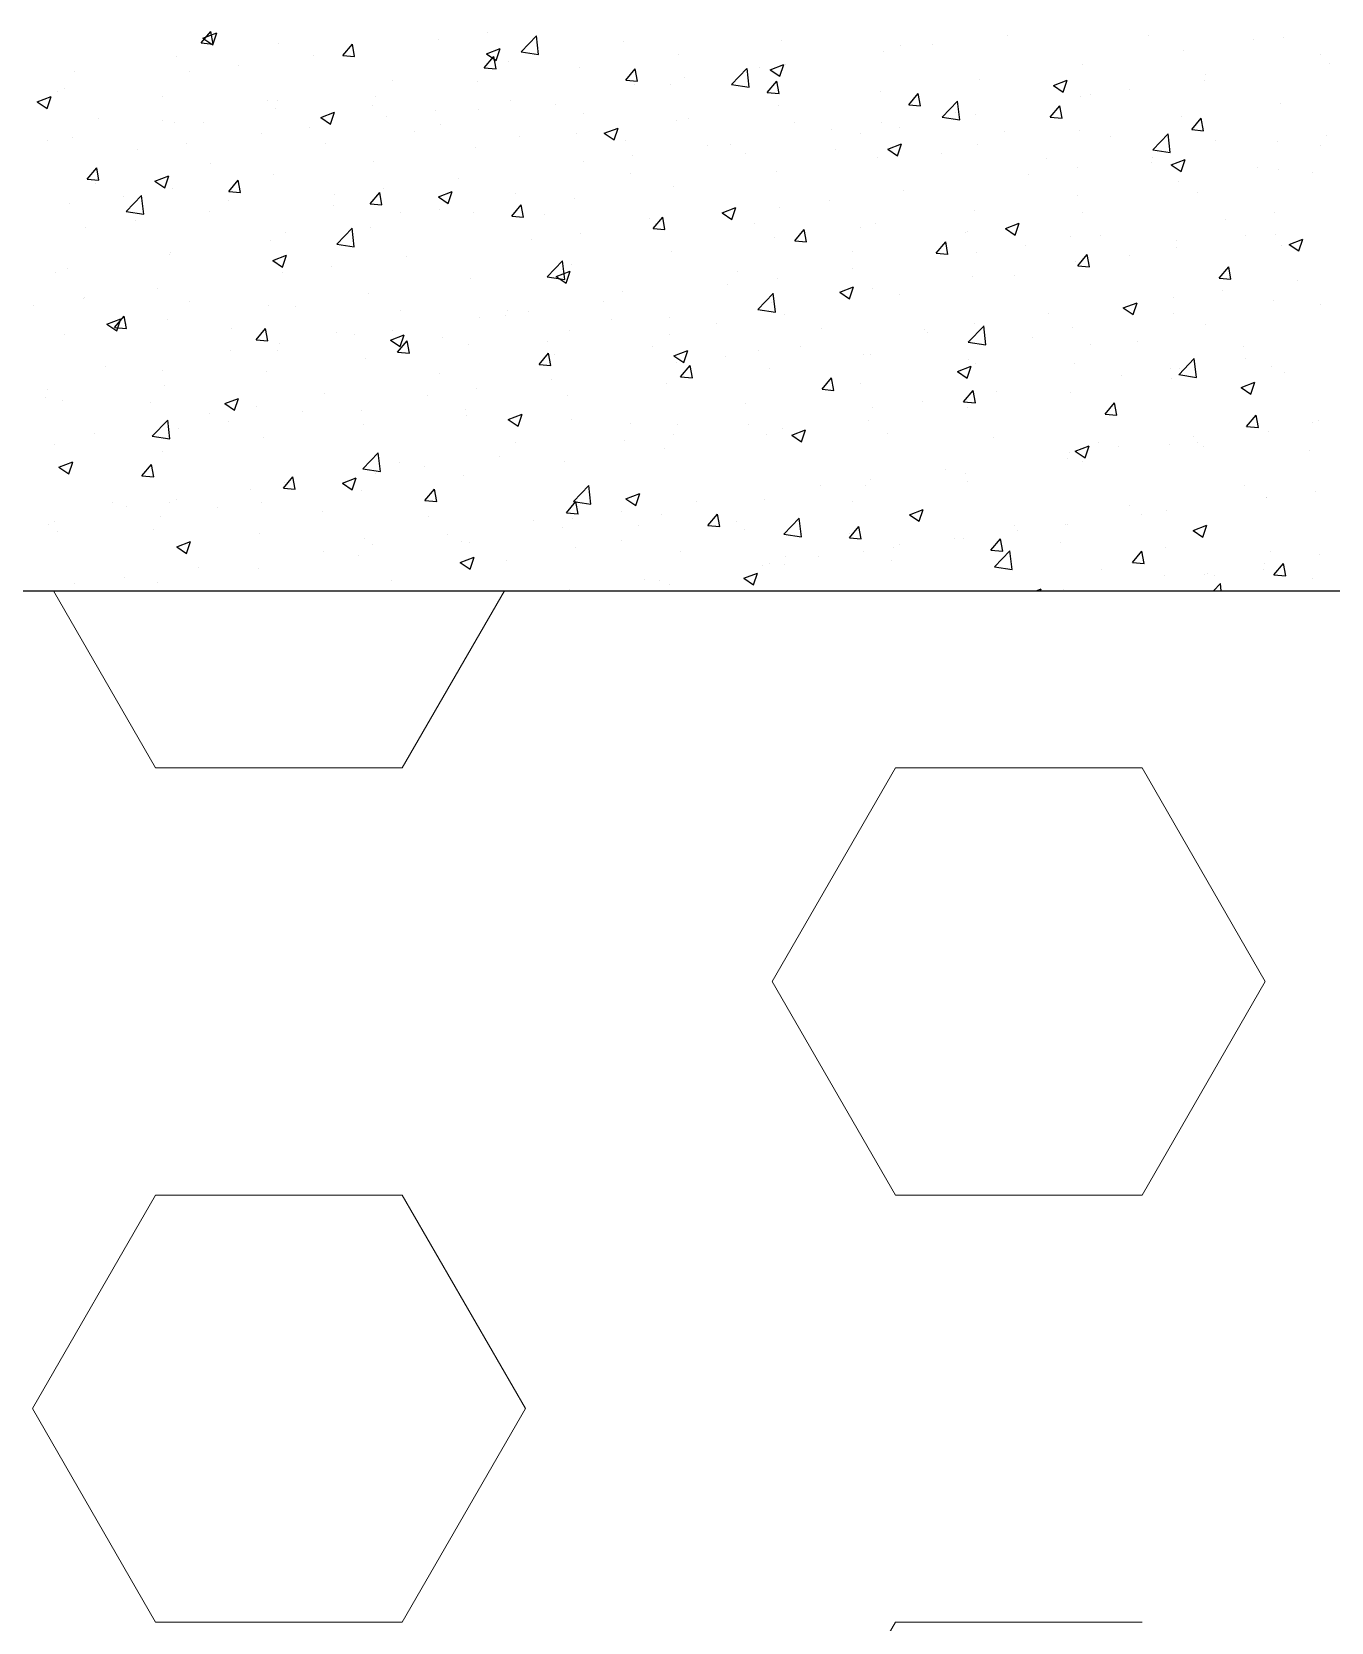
# Model space of a CAD drawing. Header units: millimetres. Extents: x 331487 to 517269, y 198509 to 399936.
# Drawn here: x 396597 to 397256, y 384136 to 384942 of the extents above; entities that cross this region are included whole.
import ezdxf

# ---------------------------------------------------------------- set-up
doc = ezdxf.new("R2010")
doc.units = ezdxf.units.MM
doc.header["$MEASUREMENT"] = 0
doc.linetypes.add('DASHED', pattern=[0.75, 0.5, -0.25])
doc.layers.add('9th_Sunk', color=251, linetype='DASHED', lineweight=5)
doc.layers.add('COLUMN', color=6, linetype='Continuous')

msp = doc.modelspace()

# ---------------------------------------------------------------- linework, layer by layer
at = {"layer": '9th_Sunk', "linetype": 'Continuous'}
for p, q in [((396659.8, 384569.28), (396607.98, 384659.03)), ((396784.8, 384569.28), (396836.62, 384659.03)), ((396659.8, 384569.28), (396784.8, 384569.28)), ((396972.3, 384461.02), (397034.8, 384569.28)), ((397034.8, 384569.28), (397159.8, 384569.28)), ((397222.3, 384461.02), (397159.8, 384569.28)), ((397034.8, 384352.77), (396972.3, 384461.02)), ((397159.8, 384352.77), (397222.3, 384461.02)), ((396597.3, 384244.52), (396659.8, 384352.77)), ((396659.8, 384352.77), (396784.8, 384352.77)), ((396847.3, 384244.52), (396784.8, 384352.77)), ((397034.8, 384352.77), (397159.8, 384352.77)), ((396659.8, 384136.26), (396597.3, 384244.52)), ((396784.8, 384136.26), (396847.3, 384244.52)), ((396659.8, 384136.26), (396784.8, 384136.26)), ((396972.3, 384028.01), (397034.8, 384136.26)), ((397034.8, 384136.26), (397159.8, 384136.26))]:
    msp.add_line(p, q, dxfattribs=at)
at = {"layer": 'COLUMN', "color": 2, "linetype": 'Continuous'}
for p, q in [((396682.95, 384936.67), (396687.77, 384942.41)), ((396683.79, 384939.15), (396690.79, 384941.84)), ((396683.79, 384939.15), (396688.77, 384935.8)), ((396688.93, 384936.14), (396687.77, 384942.41)), ((396688.76, 384935.8), (396690.79, 384941.84)), ((396802.99, 384938.64), (396802.99, 384938.64)), ((396828.02, 384941.94), (396828.02, 384941.94)), ((396845.03, 384932.17), (396852.82, 384940.29)), ((396853.94, 384930.8), (396852.83, 384940.3)), ((396896.75, 384937.53), (396896.75, 384937.53)), ((396976.93, 384938.16), (396976.93, 384938.16)), ((397091.71, 384940.68), (397091.71, 384940.68)), ((397163.1, 384940.51), (397163.1, 384940.51)), ((397216.48, 384938.25), (397216.48, 384938.25)), ((397231.36, 384939.26), (397231.36, 384939.26)), ((396670.56, 384929.57), (396670.56, 384929.57)), ((396682.95, 384936.67), (396688.93, 384936.14)), ((396721.9, 384936.61), (396721.9, 384936.61)), ((396739.83, 384930.33), (396739.83, 384930.33)), ((396754.68, 384930.39), (396759.5, 384936.14)), ((396754.68, 384930.39), (396760.66, 384929.87)), ((396760.65, 384929.86), (396759.5, 384936.13)), ((396826.4, 384924.12), (396831.22, 384929.86)), ((396827.5, 384931.14), (396834.51, 384933.83)), ((396827.5, 384931.14), (396832.48, 384927.79)), ((396832.38, 384923.59), (396831.22, 384929.86)), ((396832.48, 384927.79), (396834.5, 384933.83)), ((396845.04, 384932.18), (396853.94, 384930.8)), ((396924.99, 384930.66), (396924.99, 384930.66)), ((397028.81, 384932.39), (397028.81, 384932.39)), ((397037.35, 384935.6), (397037.35, 384935.6)), ((397053.84, 384935.69), (397053.84, 384935.69)), ((397180.85, 384932.85), (397180.85, 384932.85)), ((397250.5, 384930.64), (397250.5, 384930.64)), ((396618.62, 384922.07), (396618.62, 384922.07)), ((396676.93, 384922.05), (396676.93, 384922.05)), ((396701.96, 384925.34), (396701.96, 384925.34)), ((396826.4, 384924.12), (396832.38, 384923.59)), ((396838.43, 384927.52), (396838.43, 384927.52)), ((396874.48, 384924.26), (396874.48, 384924.26)), ((396898.13, 384917.84), (396902.95, 384923.59)), ((396904.11, 384917.31), (396902.95, 384923.58)), ((396951.76, 384915.62), (396959.54, 384923.73)), ((396960.66, 384914.25), (396959.56, 384923.75)), ((396965.65, 384924.08), (396965.65, 384924.08)), ((396971.22, 384923.13), (396978.22, 384925.82)), ((396971.22, 384923.13), (396976.19, 384919.78)), ((396976.19, 384919.78), (396978.22, 384925.82)), ((396979.03, 384925.59), (396979.03, 384925.59)), ((397129.5, 384925.81), (397129.5, 384925.81)), ((397192.18, 384920.62), (397192.18, 384920.62)), ((397254.62, 384926.15), (397254.62, 384926.15)), ((396613.77, 384913.73), (396613.77, 384913.73)), ((396780.11, 384917.51), (396780.11, 384917.51)), ((396823.13, 384917.22), (396823.13, 384917.22)), ((396898.13, 384917.84), (396904.11, 384917.32)), ((396902.74, 384915.8), (396902.74, 384915.8)), ((396920.71, 384915.58), (396920.71, 384915.58)), ((396927.78, 384919.09), (396927.78, 384919.09)), ((396951.77, 384915.63), (396960.66, 384914.25)), ((396969.86, 384911.57), (396974.68, 384917.31)), ((396975.83, 384911.04), (396974.68, 384917.31)), ((397077.56, 384918.32), (397077.56, 384918.32)), ((397114.93, 384915.13), (397121.93, 384917.81)), ((397114.93, 384915.13), (397119.9, 384911.77)), ((397119.9, 384911.77), (397121.93, 384917.81)), ((397153.6, 384912.84), (397153.6, 384912.84)), ((397191.47, 384917.83), (397191.47, 384917.83)), ((396599.77, 384906.9), (396606.77, 384909.59)), ((396599.77, 384906.9), (396604.74, 384903.54)), ((396604.74, 384903.54), (396606.77, 384909.59)), ((396609.8, 384911.96), (396609.8, 384911.96)), ((396663.18, 384909.71), (396663.18, 384909.71)), ((396716.57, 384907.45), (396716.57, 384907.45)), ((396721.79, 384907.5), (396721.79, 384907.5)), ((396769.95, 384905.19), (396769.95, 384905.19)), ((396771.19, 384909.72), (396771.19, 384909.72)), ((396839.59, 384907.48), (396839.59, 384907.48)), ((396862.39, 384905.57), (396862.39, 384905.57)), ((396969.86, 384911.57), (396975.83, 384911.04)), ((396975.71, 384904.87), (396975.71, 384904.87)), ((397027.05, 384911.91), (397027.05, 384911.91)), ((397041.58, 384905.29), (397046.4, 384911.04)), ((397041.58, 384905.29), (397047.56, 384904.77)), ((397047.56, 384904.76), (397046.4, 384911.03)), ((397058.48, 384899.06), (397066.27, 384907.18)), ((397067.38, 384897.7), (397066.28, 384907.19)), ((397113.31, 384899.02), (397118.13, 384904.76)), ((397119.28, 384898.49), (397118.13, 384904.76)), ((397128.56, 384909.55), (397128.56, 384909.55)), ((397133.86, 384910.61), (397133.86, 384910.61)), ((397230.14, 384905.97), (397230.14, 384905.97)), ((396630.89, 384898.53), (396630.89, 384898.53)), ((396663.48, 384897.49), (396663.48, 384897.49)), ((396720.68, 384903.32), (396720.68, 384903.32)), ((396743.48, 384898.89), (396750.48, 384901.58)), ((396743.48, 384898.89), (396748.46, 384895.54)), ((396748.45, 384895.53), (396750.48, 384901.58)), ((396776.68, 384899.2), (396776.68, 384899.2)), ((396801.72, 384902.5), (396801.72, 384902.5)), ((396823.33, 384902.94), (396823.33, 384902.94)), ((396876.71, 384900.68), (396876.71, 384900.68)), ((396923.77, 384897.37), (396923.77, 384897.37)), ((396930.09, 384898.43), (396930.09, 384898.43)), ((397058.49, 384899.08), (397067.38, 384897.7)), ((397065.41, 384901.23), (397065.41, 384901.23)), ((397075.54, 384900.6), (397075.54, 384900.6)), ((397113.31, 384899.02), (397119.29, 384898.49)), ((397179.63, 384899.56), (397179.63, 384899.56)), ((397185.03, 384892.74), (397189.85, 384898.49)), ((397191.01, 384892.21), (397189.85, 384898.48)), ((396617.4, 384888.78), (396617.4, 384888.78)), ((396669.34, 384896.28), (396669.34, 384896.28)), ((396684.27, 384896.27), (396684.27, 384896.27)), ((396713.53, 384890.89), (396713.53, 384890.89)), ((396737.65, 384894.02), (396737.65, 384894.02)), ((396791.03, 384891.76), (396791.03, 384891.76)), ((396804.07, 384895.56), (396804.07, 384895.56)), ((396844.41, 384889.51), (396844.41, 384889.51)), ((396873.26, 384890.97), (396873.26, 384890.97)), ((396887.19, 384890.88), (396894.2, 384893.57)), ((396887.19, 384890.88), (396892.17, 384887.53)), ((396892.17, 384887.52), (396894.19, 384893.57)), ((396983.48, 384896.17), (396983.48, 384896.17)), ((397002.5, 384892.95), (397002.5, 384892.95)), ((397017.22, 384890.59), (397017.22, 384890.59)), ((397027.53, 384896.25), (397027.53, 384896.25)), ((397036.86, 384893.92), (397036.86, 384893.92)), ((397090.24, 384891.66), (397090.24, 384891.66)), ((397128.29, 384892.52), (397128.29, 384892.52)), ((397143.62, 384889.41), (397143.62, 384889.41)), ((397165.2, 384882.51), (397172.99, 384890.63)), ((397174.11, 384881.14), (397173, 384890.64)), ((397185.03, 384892.74), (397191.01, 384892.22)), ((397253.35, 384890), (397253.35, 384890)), ((396605.16, 384887.48), (396605.16, 384887.48)), ((396650.62, 384882.6), (396650.62, 384882.6)), ((396675.65, 384885.9), (396675.65, 384885.9)), ((396745.76, 384885.55), (396745.76, 384885.55)), ((396821.92, 384883.93), (396821.92, 384883.93)), ((396897.8, 384887.25), (396897.8, 384887.25)), ((396939.34, 384884.64), (396939.34, 384884.64)), ((396951.18, 384885), (396951.18, 384885)), ((396958.9, 384880.58), (396958.9, 384880.58)), ((397004.56, 384882.74), (397004.56, 384882.74)), ((397030.91, 384882.87), (397037.91, 384885.56)), ((397030.91, 384882.87), (397035.88, 384879.52)), ((397035.88, 384879.52), (397037.91, 384885.56)), ((397057.94, 384880.49), (397057.94, 384880.49)), ((397076.35, 384885.03), (397076.35, 384885.03)), ((397165.21, 384882.52), (397174.11, 384881.14)), ((397197.01, 384887.15), (397197.01, 384887.15)), ((397228.32, 384886.7), (397228.32, 384886.7)), ((397250.39, 384884.9), (397250.39, 384884.9)), ((396625.1, 384867.72), (396629.92, 384873.47)), ((396631.08, 384867.19), (396629.92, 384873.46)), ((396687.44, 384875.54), (396687.44, 384875.54)), ((396769.98, 384876.43), (396769.98, 384876.43)), ((396876.44, 384876.36), (396876.44, 384876.36)), ((396901.47, 384879.65), (396901.47, 384879.65)), ((397025.84, 384878.62), (397025.84, 384878.62)), ((397111.33, 384878.23), (397111.33, 384878.23)), ((397127.29, 384873.4), (397127.29, 384873.4)), ((397164.71, 384875.97), (397164.71, 384875.97)), ((397165.16, 384878.39), (397165.16, 384878.39)), ((397174.62, 384874.86), (397181.62, 384877.55)), ((397174.62, 384874.86), (397179.6, 384871.51)), ((397179.59, 384871.51), (397181.62, 384877.55)), ((397218.09, 384873.72), (397218.09, 384873.72)), ((397228.92, 384872.68), (397228.92, 384872.68)), ((396625.1, 384867.72), (396631.08, 384867.2)), ((396629.12, 384865.53), (396629.12, 384865.53)), ((396659.46, 384866.64), (396666.46, 384869.33)), ((396659.46, 384866.64), (396664.43, 384863.28)), ((396664.43, 384863.28), (396666.46, 384869.32)), ((396696.83, 384861.45), (396701.65, 384867.19)), ((396702.8, 384860.92), (396701.65, 384867.19)), ((396719.47, 384870.03), (396719.47, 384870.03)), ((396813.28, 384868.04), (396813.28, 384868.04)), ((396900.58, 384870.57), (396900.58, 384870.57)), ((396974.49, 384871.58), (396974.49, 384871.58)), ((397102.26, 384870.11), (397102.26, 384870.11)), ((397178.41, 384866.28), (397178.41, 384866.28)), ((397246.37, 384870.97), (397246.37, 384870.97)), ((396643.29, 384858.88), (396643.29, 384858.88)), ((396644.84, 384851.31), (396652.63, 384859.43)), ((396653.75, 384849.94), (396652.64, 384859.44)), ((396668.12, 384862.99), (396668.12, 384862.99)), ((396696.67, 384856.62), (396696.67, 384856.62)), ((396696.83, 384861.45), (396702.8, 384860.92)), ((396750.38, 384859.76), (396750.38, 384859.76)), ((396768.55, 384855.17), (396773.37, 384860.92)), ((396774.53, 384854.64), (396773.37, 384860.91)), ((396775.41, 384863.06), (396775.41, 384863.06)), ((396803.17, 384858.63), (396810.17, 384861.32)), ((396803.17, 384858.63), (396808.15, 384855.27)), ((396808.14, 384855.27), (396810.17, 384861.31)), ((396842.26, 384860.56), (396842.26, 384860.56)), ((396872.04, 384857.68), (396872.04, 384857.68)), ((396922.55, 384864.09), (396922.55, 384864.09)), ((397001.23, 384856.81), (397001.23, 384856.81)), ((397039.1, 384861.79), (397039.1, 384861.79)), ((397127.07, 384859.23), (397127.07, 384859.23)), ((397188.05, 384860.96), (397188.05, 384860.96)), ((396616.18, 384855.49), (396616.18, 384855.49)), ((396644.85, 384851.32), (396653.75, 384849.94)), ((396687.22, 384851.44), (396687.22, 384851.44)), ((396750.05, 384854.36), (396750.05, 384854.36)), ((396768.55, 384855.17), (396774.53, 384854.65)), ((396783.95, 384850.55), (396783.95, 384850.55)), ((396803.43, 384852.11), (396803.43, 384852.11)), ((396820.7, 384850.64), (396820.7, 384850.64)), ((396840.28, 384848.9), (396845.1, 384854.64)), ((396840.28, 384848.9), (396846.26, 384848.37)), ((396846.25, 384848.37), (396845.1, 384854.64)), ((396856.82, 384849.85), (396856.82, 384849.85)), ((396912, 384842.62), (396916.83, 384848.37)), ((396917.98, 384842.09), (396916.82, 384848.36)), ((396946.89, 384850.62), (396953.89, 384853.31)), ((396946.89, 384850.62), (396951.86, 384847.26)), ((396951.86, 384847.26), (396953.88, 384853.31)), ((396976.19, 384853.51), (396976.19, 384853.51)), ((397075.13, 384851.74), (397075.13, 384851.74)), ((397129.73, 384850.95), (397129.73, 384850.95)), ((397227.04, 384850.56), (397227.04, 384850.56)), ((396624.31, 384843.16), (396624.31, 384843.16)), ((396649.35, 384846.46), (396649.35, 384846.46)), ((396725.63, 384840.54), (396725.63, 384840.54)), ((396751.56, 384834.76), (396759.35, 384842.87)), ((396760.47, 384833.39), (396759.37, 384842.89)), ((396768.76, 384843.14), (396768.76, 384843.14)), ((396875.16, 384840.21), (396875.16, 384840.21)), ((396910.2, 384847.6), (396910.2, 384847.6)), ((396912.01, 384842.62), (396917.98, 384842.1)), ((396913.04, 384845.2), (396913.04, 384845.2)), ((396963.58, 384845.34), (396963.58, 384845.34)), ((396983.73, 384836.35), (396988.55, 384842.09)), ((396989.71, 384835.82), (396988.55, 384842.09)), ((397016.96, 384843.09), (397016.96, 384843.09)), ((397024.62, 384845.33), (397024.62, 384845.33)), ((397070.35, 384840.83), (397070.35, 384840.83)), ((397071.41, 384840.94), (397071.41, 384840.94)), ((397090.6, 384842.61), (397097.6, 384845.3)), ((397090.6, 384842.61), (397095.57, 384839.26)), ((397095.57, 384839.25), (397097.6, 384845.3)), ((397202.01, 384847.26), (397202.01, 384847.26)), ((396718.25, 384836.74), (396718.25, 384836.74)), ((396751.58, 384834.77), (396760.47, 384833.39)), ((396850.13, 384836.91), (396850.13, 384836.91)), ((396973.28, 384838.29), (396973.28, 384838.29)), ((396983.73, 384836.35), (396989.71, 384835.82)), ((397055.46, 384830.07), (397060.28, 384835.82)), ((397061.43, 384829.54), (397060.28, 384835.81)), ((397100.98, 384833.96), (397100.98, 384833.96)), ((397123.73, 384838.58), (397123.73, 384838.58)), ((397138.86, 384838.95), (397138.86, 384838.95)), ((397177.11, 384836.32), (397177.11, 384836.32)), ((397177.2, 384832.99), (397177.2, 384832.99)), ((397212.01, 384839), (397212.01, 384839)), ((397227.71, 384839.39), (397227.71, 384839.39)), ((397230.49, 384834.06), (397230.49, 384834.06)), ((397234.31, 384834.6), (397241.31, 384837.29)), ((397234.31, 384834.6), (397239.29, 384831.25)), ((397239.28, 384831.25), (397241.31, 384837.29)), ((396666.91, 384829.7), (396666.91, 384829.7)), ((396667.31, 384830.53), (396667.31, 384830.53)), ((396719.15, 384826.38), (396726.15, 384829.06)), ((396719.15, 384826.38), (396724.12, 384823.02)), ((396724.12, 384823.02), (396726.15, 384829.06)), ((396786.98, 384828.6), (396786.98, 384828.6)), ((396858.29, 384818.2), (396866.08, 384826.32)), ((396867.19, 384816.84), (396866.09, 384826.33)), ((396870.83, 384824.39), (396870.83, 384824.39)), ((396921.34, 384830.8), (396921.34, 384830.8)), ((397013.09, 384830.93), (397013.09, 384830.93)), ((397055.46, 384830.07), (397061.43, 384829.55)), ((397075.95, 384830.67), (397075.95, 384830.67)), ((397125.85, 384825.94), (397125.85, 384825.94)), ((397127.18, 384823.8), (397132, 384829.54)), ((397133.16, 384823.27), (397132, 384829.54)), ((397153.69, 384828.99), (397153.69, 384828.99)), ((396608.99, 384820.52), (396608.99, 384820.52)), ((396614.97, 384822.2), (396614.97, 384822.2)), ((396724.07, 384820.32), (396724.07, 384820.32)), ((396749.1, 384823.61), (396749.1, 384823.61)), ((396819.48, 384817.35), (396819.48, 384817.35)), ((396858.3, 384818.22), (396867.19, 384816.84)), ((396862.86, 384818.37), (396869.87, 384821.05)), ((396862.86, 384818.37), (396867.84, 384815.01)), ((396867.83, 384815.01), (396869.86, 384821.05)), ((396954.77, 384820.92), (396954.77, 384820.92)), ((396974.92, 384817.37), (396974.92, 384817.37)), ((397012.79, 384822.35), (397012.79, 384822.35)), ((397073.92, 384818.45), (397073.92, 384818.45)), ((397095.37, 384818.98), (397095.37, 384818.98)), ((397127.18, 384823.8), (397133.16, 384823.27)), ((397198.91, 384817.52), (397203.73, 384823.27)), ((397198.91, 384817.52), (397204.89, 384817)), ((397204.88, 384816.99), (397203.73, 384823.26)), ((397238.61, 384816.1), (397238.61, 384816.1)), ((396623.81, 384807.78), (396623.81, 384807.78)), ((396660.91, 384812), (396660.91, 384812)), ((396767.55, 384809.86), (396767.55, 384809.86)), ((396896.45, 384810.91), (396896.45, 384810.91)), ((396949.89, 384814.07), (396949.89, 384814.07)), ((396965.01, 384801.65), (396972.8, 384809.77)), ((396973.92, 384800.28), (396972.81, 384809.78)), ((397006.58, 384810.36), (397013.58, 384813.05)), ((397006.58, 384810.36), (397011.55, 384807)), ((397011.55, 384807), (397013.58, 384813.04)), ((397023.4, 384812.05), (397023.4, 384812.05)), ((397037.05, 384808.97), (397037.05, 384808.97)), ((397175.7, 384807.82), (397175.7, 384807.82)), ((397200.74, 384811.12), (397200.74, 384811.12)), ((396598.01, 384803.72), (396598.01, 384803.72)), ((396623.04, 384807.02), (396623.04, 384807.02)), ((396677.2, 384805.52), (396677.2, 384805.52)), ((396717.03, 384803.45), (396717.03, 384803.45)), ((396730.58, 384803.26), (396730.58, 384803.26)), ((396783.96, 384801.01), (396783.96, 384801.01)), ((396838.14, 384800.9), (396838.14, 384800.9)), ((396848.86, 384800.77), (396848.86, 384800.77)), ((396886.73, 384805.76), (396886.73, 384805.76)), ((396965.02, 384801.66), (396973.92, 384800.28)), ((396972.06, 384805), (396972.06, 384805)), ((397150.29, 384802.35), (397157.29, 384805.04)), ((397150.29, 384802.35), (397155.26, 384798.99)), ((397155.26, 384798.99), (397157.29, 384805.04)), ((397175.98, 384799.7), (397175.98, 384799.7)), ((397226.49, 384806.1), (397226.49, 384806.1)), ((397250.2, 384804.01), (397250.2, 384804.01)), ((396635.13, 384794.12), (396642.13, 384796.81)), ((396635.13, 384794.12), (396640.1, 384790.77)), ((396638.98, 384792.5), (396643.8, 384798.25)), ((396638.98, 384792.5), (396644.95, 384791.98)), ((396640.1, 384790.77), (396642.13, 384796.81)), ((396644.95, 384791.97), (396643.8, 384798.24)), ((396644.9, 384794.34), (396644.9, 384794.34)), ((396665.69, 384796.41), (396665.69, 384796.41)), ((396698.28, 384792.09), (396698.28, 384792.09)), ((396710.7, 384786.23), (396715.52, 384791.97)), ((396716.68, 384785.7), (396715.52, 384791.97)), ((396823.82, 384797.47), (396823.82, 384797.47)), ((396837.34, 384798.75), (396837.34, 384798.75)), ((396890.73, 384796.5), (396890.73, 384796.5)), ((396920.12, 384797.51), (396920.12, 384797.51)), ((396944.11, 384794.24), (396944.11, 384794.24)), ((396978.73, 384798.96), (396978.73, 384798.96)), ((396997.49, 384791.99), (396997.49, 384791.99)), ((397071.74, 384785.1), (397079.53, 384793.22)), ((397074.68, 384794.52), (397074.68, 384794.52)), ((397080.64, 384783.73), (397079.54, 384793.23)), ((397112.55, 384799.51), (397112.55, 384799.51)), ((397124.64, 384792.66), (397124.64, 384792.66)), ((397191.88, 384794), (397191.88, 384794)), ((396613.75, 384788.91), (396613.75, 384788.91)), ((396710.7, 384786.23), (396716.68, 384785.71)), ((396722.8, 384784.17), (396722.8, 384784.17)), ((396751.66, 384789.83), (396751.66, 384789.83)), ((396760.67, 384789.16), (396760.67, 384789.16)), ((396778.84, 384786.11), (396785.84, 384788.8)), ((396778.84, 384786.11), (396783.82, 384782.76)), ((396779.82, 384790.88), (396779.82, 384790.88)), ((396782.43, 384779.95), (396787.25, 384785.7)), ((396783.81, 384782.76), (396785.84, 384788.8)), ((396788.4, 384779.42), (396787.25, 384785.69)), ((396805.05, 384787.58), (396805.05, 384787.58)), ((396818.27, 384784.06), (396818.27, 384784.06)), ((396858.43, 384785.32), (396858.43, 384785.32)), ((396869.61, 384791.1), (396869.61, 384791.1)), ((396920.42, 384788.95), (396920.42, 384788.95)), ((397049.64, 384791.23), (397049.64, 384791.23)), ((397050.87, 384789.73), (397050.87, 384789.73)), ((397071.75, 384785.11), (397080.64, 384783.73)), ((397072.7, 384785.16), (397072.7, 384785.16)), ((397104.25, 384787.48), (397104.25, 384787.48)), ((397133.56, 384783.98), (397133.56, 384783.98)), ((397157.64, 384785.22), (397157.64, 384785.22)), ((396697.76, 384780.88), (396697.76, 384780.88)), ((396721.5, 384780.87), (396721.5, 384780.87)), ((396766.33, 384776.57), (396766.33, 384776.57)), ((396782.43, 384779.95), (396788.41, 384779.43)), ((396854.15, 384773.68), (396858.97, 384779.42)), ((396860.13, 384773.15), (396858.97, 384779.42)), ((396862.1, 384778.94), (396862.1, 384778.94)), ((396911.81, 384783.07), (396911.81, 384783.07)), ((396922.55, 384778.1), (396929.56, 384780.79)), ((396922.55, 384778.1), (396927.53, 384774.75)), ((396927.53, 384774.75), (396929.55, 384780.79)), ((396948.61, 384777.92), (396948.61, 384777.92)), ((396965.19, 384780.81), (396965.19, 384780.81)), ((396986.49, 384782.91), (396986.49, 384782.91)), ((397018.57, 384778.55), (397018.57, 384778.55)), ((397022.19, 384778.76), (397022.19, 384778.76)), ((397071.96, 384776.3), (397071.96, 384776.3)), ((397178.46, 384768.55), (397186.25, 384776.67)), ((397187.37, 384767.18), (397186.26, 384776.68)), ((397211.02, 384782.97), (397211.02, 384782.97)), ((397212.3, 384776.66), (397212.3, 384776.66)), ((396634.61, 384772.56), (396634.61, 384772.56)), ((396663.18, 384770.86), (396663.18, 384770.86)), ((396715.82, 384770.16), (396715.82, 384770.16)), ((396803.78, 384768.93), (396803.78, 384768.93)), ((396854.15, 384773.68), (396860.13, 384773.16)), ((396923.58, 384774.63), (396923.58, 384774.63)), ((396925.88, 384767.4), (396930.7, 384773.15)), ((396931.86, 384766.87), (396930.7, 384773.14)), ((396970.85, 384771.71), (396970.85, 384771.71)), ((397066.27, 384770.1), (397073.27, 384772.78)), ((397066.27, 384770.1), (397071.24, 384766.74)), ((397071.24, 384766.74), (397073.27, 384772.78)), ((397075.24, 384773.97), (397075.24, 384773.97)), ((397125.34, 384774.04), (397125.34, 384774.04)), ((397149.4, 384768.38), (397149.4, 384768.38)), ((397174.43, 384771.68), (397174.43, 384771.68)), ((397178.47, 384768.56), (397187.37, 384767.18)), ((397178.72, 384771.79), (397178.72, 384771.79)), ((397225.28, 384772.81), (397225.28, 384772.81)), ((397232.1, 384769.53), (397232.1, 384769.53)), ((396604.86, 384760.85), (396604.86, 384760.85)), ((396664.48, 384763.12), (396664.48, 384763.12)), ((396822.55, 384761.33), (396822.55, 384761.33)), ((396860.42, 384766.31), (396860.42, 384766.31)), ((396918.91, 384764.22), (396918.91, 384764.22)), ((396925.88, 384767.4), (396931.86, 384766.88)), ((396997.61, 384761.13), (397002.43, 384766.87)), ((396997.61, 384761.13), (397003.58, 384760.6)), ((397003.58, 384760.6), (397002.43, 384766.87)), ((397016.93, 384763.96), (397016.93, 384763.96)), ((397069.33, 384754.85), (397074.15, 384760.6)), ((397075.31, 384754.32), (397074.15, 384760.59)), ((397086.24, 384760.07), (397086.24, 384760.07)), ((397123.42, 384759.37), (397123.42, 384759.37)), ((397174.77, 384766.41), (397174.77, 384766.41)), ((397209.98, 384762.09), (397216.98, 384764.78)), ((397209.98, 384762.09), (397214.95, 384758.73)), ((397214.95, 384758.73), (397216.98, 384764.77)), ((396603.92, 384756.94), (396603.92, 384756.94)), ((396612.54, 384755.63), (396612.54, 384755.63)), ((396657.3, 384754.69), (396657.3, 384754.69)), ((396694.82, 384753.86), (396701.82, 384756.55)), ((396694.82, 384753.86), (396699.79, 384750.51)), ((396699.79, 384750.5), (396701.82, 384756.55)), ((396710.68, 384752.43), (396710.68, 384752.43)), ((396745.46, 384758.92), (396745.46, 384758.92)), ((396797.52, 384758.03), (396797.52, 384758.03)), ((396868.4, 384757.82), (396868.4, 384757.82)), ((396958.61, 384753.95), (396958.61, 384753.95)), ((397023.33, 384751.78), (397023.33, 384751.78)), ((397048.37, 384755.08), (397048.37, 384755.08)), ((397069.33, 384754.85), (397075.31, 384754.33)), ((397071.48, 384751.87), (397071.48, 384751.87)), ((397141.06, 384748.58), (397145.88, 384754.32)), ((397147.03, 384748.05), (397145.88, 384754.32)), ((396658.1, 384737.34), (396665.89, 384745.46)), ((396667, 384735.98), (396665.9, 384745.47)), ((396687.14, 384748.91), (396687.14, 384748.91)), ((396696.49, 384744.73), (396696.49, 384744.73)), ((396734.36, 384749.72), (396734.36, 384749.72)), ((396764.07, 384750.18), (396764.07, 384750.18)), ((396765.11, 384743.28), (396765.11, 384743.28)), ((396817.05, 384750.77), (396817.05, 384750.77)), ((396817.45, 384747.92), (396817.45, 384747.92)), ((396838.53, 384745.85), (396845.53, 384748.54)), ((396838.53, 384745.85), (396843.51, 384742.5)), ((396843.5, 384742.49), (396845.53, 384748.54)), ((396870.83, 384745.67), (396870.83, 384745.67)), ((396900.29, 384743.94), (396900.29, 384743.94)), ((396924.21, 384743.41), (396924.21, 384743.41)), ((396960.18, 384743.47), (396960.18, 384743.47)), ((397020.97, 384745.47), (397020.97, 384745.47)), ((397141.06, 384748.58), (397147.04, 384748.05)), ((397212.78, 384742.3), (397217.61, 384748.05)), ((397218.76, 384741.77), (397217.6, 384748.04)), ((397246.07, 384744.34), (397246.07, 384744.34)), ((397249.15, 384745.54), (397249.15, 384745.54)), ((396628.82, 384738.9), (396628.82, 384738.9)), ((396658.11, 384737.36), (396667, 384735.98)), ((396671.45, 384741.44), (396671.45, 384741.44)), ((396714.6, 384736.87), (396714.6, 384736.87)), ((396897.27, 384735.19), (396897.27, 384735.19)), ((396922.31, 384738.48), (396922.31, 384738.48)), ((396969.63, 384738.43), (396969.63, 384738.43)), ((396977.59, 384741.16), (396977.59, 384741.16)), ((396982.24, 384737.84), (396989.25, 384740.53)), ((396982.24, 384737.84), (396987.22, 384734.49)), ((396987.22, 384734.49), (396989.24, 384740.53)), ((397030.98, 384738.9), (397030.98, 384738.9)), ((397084.36, 384736.65), (397084.36, 384736.65)), ((397186, 384737.22), (397186, 384737.22)), ((397212.78, 384742.3), (397218.76, 384741.78)), ((397224.06, 384739.52), (397224.06, 384739.52)), ((396608.3, 384733.12), (396608.3, 384733.12)), ((396663.26, 384729.83), (396663.26, 384729.83)), ((396764.82, 384720.79), (396772.61, 384728.91)), ((396773.73, 384719.42), (396772.62, 384728.92)), ((396841.97, 384733.93), (396841.97, 384733.93)), ((396917.69, 384730.93), (396917.69, 384730.93)), ((397123.09, 384728.94), (397123.09, 384728.94)), ((397125.96, 384729.83), (397132.96, 384732.52)), ((397125.96, 384729.83), (397130.93, 384726.48)), ((397130.93, 384726.48), (397132.96, 384732.52)), ((397137.74, 384734.39), (397137.74, 384734.39)), ((397148.12, 384732.23), (397148.12, 384732.23)), ((397173.55, 384733.12), (397173.55, 384733.12)), ((397187.75, 384734.33), (397187.75, 384734.33)), ((397191.12, 384732.13), (397191.12, 384732.13)), ((397244.51, 384729.88), (397244.51, 384729.88)), ((396610.8, 384721.61), (396617.8, 384724.3)), ((396610.8, 384721.61), (396615.77, 384718.25)), ((396611.32, 384722.34), (396611.32, 384722.34)), ((396615.77, 384718.25), (396617.8, 384724.29)), ((396652.85, 384717.28), (396657.67, 384723.03)), ((396658.83, 384716.76), (396657.67, 384723.02)), ((396764.83, 384720.8), (396773.73, 384719.42)), ((396783.65, 384723.92), (396783.65, 384723.92)), ((396796.24, 384721.89), (396796.24, 384721.89)), ((396834.12, 384726.87), (396834.12, 384726.87)), ((396867.18, 384724.53), (396867.18, 384724.53)), ((397059.93, 384720.62), (397059.93, 384720.62)), ((397122.21, 384726.08), (397122.21, 384726.08)), ((397129.43, 384724.32), (397129.43, 384724.32)), ((396652.85, 384717.28), (396658.83, 384716.76)), ((396724.58, 384711.01), (396729.4, 384716.75)), ((396724.58, 384711.01), (396730.55, 384710.49)), ((396725.33, 384713.91), (396725.33, 384713.91)), ((396730.55, 384710.48), (396729.4, 384716.75)), ((396754.51, 384713.6), (396761.51, 384716.29)), ((396754.51, 384713.6), (396759.48, 384710.24)), ((396759.48, 384710.24), (396761.51, 384716.28)), ((396771.21, 384718.59), (396771.21, 384718.59)), ((396815.84, 384717.48), (396815.84, 384717.48)), ((396871.55, 384704.24), (396879.34, 384712.36)), ((396880.45, 384702.87), (396879.35, 384712.37)), ((396997.03, 384712.34), (396997.03, 384712.34)), ((397019.76, 384712.18), (397019.76, 384712.18)), ((397022.06, 384715.64), (397022.06, 384715.64)), ((397070.27, 384718.58), (397070.27, 384718.58)), ((397071.12, 384714.31), (397071.12, 384714.31)), ((397211.71, 384712.37), (397211.71, 384712.37)), ((396637.83, 384703.59), (396637.83, 384703.59)), ((396667.01, 384703.9), (396667.01, 384703.9)), ((396670.18, 384705.29), (396670.18, 384705.29)), ((396708.05, 384710.28), (396708.05, 384710.28)), ((396713.39, 384703.59), (396713.39, 384703.59)), ((396763.9, 384709.99), (396763.9, 384709.99)), ((396796.3, 384704.73), (396801.12, 384710.48)), ((396796.3, 384704.73), (396802.28, 384704.21)), ((396802.28, 384704.21), (396801.12, 384710.47)), ((396868.03, 384698.46), (396872.85, 384704.2)), ((396871.56, 384704.25), (396880.45, 384702.87)), ((396874, 384697.93), (396872.85, 384704.2)), ((396898.22, 384705.59), (396905.22, 384708.28)), ((396898.22, 384705.59), (396903.2, 384702.23)), ((396903.19, 384702.23), (396905.22, 384708.28)), ((396933.87, 384704.03), (396933.87, 384704.03)), ((396968.41, 384705.14), (396968.41, 384705.14)), ((397012.8, 384704.3), (397012.8, 384704.3)), ((397222.84, 384706.23), (397222.84, 384706.23)), ((397222.84, 384706.09), (397222.84, 384706.09)), ((397247.88, 384709.39), (397247.88, 384709.39)), ((396645.15, 384701.99), (396645.15, 384701.99)), ((396662.04, 384696.54), (396662.04, 384696.54)), ((396691.21, 384701.33), (396691.21, 384701.33)), ((396744.59, 384699.08), (396744.59, 384699.08)), ((396797.97, 384696.82), (396797.97, 384696.82)), ((396868.03, 384698.46), (396874.01, 384697.94)), ((396870.96, 384695.75), (396870.96, 384695.75)), ((396896, 384699.04), (396896, 384699.04)), ((396916.47, 384697.64), (396916.47, 384697.64)), ((396939.76, 384692.18), (396944.58, 384697.93)), ((396945.73, 384691.65), (396944.57, 384697.92)), ((396978.27, 384687.69), (396986.06, 384695.81)), ((396987.18, 384686.32), (396986.07, 384695.82)), ((397041.94, 384697.58), (397048.94, 384700.27)), ((397041.94, 384697.58), (397046.91, 384694.23)), ((397046.91, 384694.22), (397048.93, 384700.27)), ((397153.4, 384702.36), (397153.4, 384702.36)), ((397159.69, 384697.78), (397159.69, 384697.78)), ((397172.33, 384699.83), (397172.33, 384699.83)), ((396605.53, 384692.41), (396605.53, 384692.41)), ((396608.7, 384693.89), (396608.7, 384693.89)), ((396610.1, 384689.05), (396610.1, 384689.05)), ((396658.91, 384690.16), (396658.91, 384690.16)), ((396712.29, 384687.9), (396712.29, 384687.9)), ((396807.81, 384687.43), (396807.81, 384687.43)), ((396851.36, 384694.57), (396851.36, 384694.57)), ((396865.96, 384691.24), (396865.96, 384691.24)), ((396904.74, 384692.31), (396904.74, 384692.31)), ((396939.76, 384692.18), (396945.73, 384691.66)), ((396954.48, 384694.29), (396954.48, 384694.29)), ((396958.12, 384690.06), (396958.12, 384690.06)), ((396978.28, 384687.7), (396987.18, 384686.32)), ((397011.48, 384685.91), (397016.3, 384691.65)), ((397011.5, 384687.8), (397011.5, 384687.8)), ((397017.46, 384685.38), (397016.3, 384691.65)), ((397095.08, 384692.35), (397095.08, 384692.35)), ((397096.78, 384689.5), (397096.78, 384689.5)), ((397120.99, 384692.79), (397120.99, 384692.79)), ((397121.82, 384692.79), (397121.82, 384692.79)), ((397185.65, 384689.57), (397192.65, 384692.26)), ((397185.65, 384689.57), (397190.62, 384686.22)), ((397190.62, 384686.22), (397192.65, 384692.26)), ((396670.49, 384681.35), (396677.49, 384684.03)), ((396670.49, 384681.35), (396675.46, 384677.99)), ((396675.46, 384677.99), (396677.49, 384684.03)), ((396744.9, 384679.15), (396744.9, 384679.15)), ((396765.68, 384685.65), (396765.68, 384685.65)), ((396769.94, 384682.45), (396769.94, 384682.45)), ((396814.62, 384684.2), (396814.62, 384684.2)), ((396819.06, 384683.39), (396819.06, 384683.39)), ((396872.44, 384681.14), (396872.44, 384681.14)), ((396896.16, 384684.28), (396896.16, 384684.28)), ((396925.82, 384678.88), (396925.82, 384678.88)), ((397011.48, 384685.91), (397017.46, 384685.39)), ((397018.54, 384678.89), (397018.54, 384678.89)), ((397033.63, 384681.18), (397033.63, 384681.18)), ((397036.76, 384682.34), (397036.76, 384682.34)), ((397064.89, 384685.55), (397064.89, 384685.55)), ((397069.05, 384685.29), (397069.05, 384685.29)), ((397083.21, 384679.63), (397088.03, 384685.38)), ((397083.21, 384679.63), (397089.18, 384679.11)), ((397085, 384671.14), (397092.78, 384679.25)), ((397089.18, 384679.1), (397088.03, 384685.37)), ((397093.9, 384669.77), (397092.8, 384679.27)), ((397118.27, 384683.29), (397118.27, 384683.29)), ((397154.93, 384673.36), (397159.75, 384679.1)), ((397160.91, 384672.83), (397159.75, 384679.1)), ((397171.65, 384681.03), (397171.65, 384681.03)), ((397225.03, 384678.78), (397225.03, 384678.78)), ((396681.75, 384670.84), (396681.75, 384670.84)), ((396762.68, 384676.7), (396762.68, 384676.7)), ((396814.2, 384673.34), (396821.2, 384676.02)), ((396814.2, 384673.34), (396819.17, 384669.98)), ((396819.17, 384669.98), (396821.2, 384676.02)), ((396837.84, 384674.27), (396837.84, 384674.27)), ((396967.2, 384671.85), (396967.2, 384671.85)), ((396970.72, 384672.9), (396970.72, 384672.9)), ((396978.44, 384672.33), (396978.44, 384672.33)), ((396979.21, 384676.62), (396979.21, 384676.62)), ((396995.75, 384676.2), (396995.75, 384676.2)), ((397032.59, 384674.37), (397032.59, 384674.37)), ((397085.01, 384671.15), (397093.9, 384669.77)), ((397085.97, 384672.11), (397085.97, 384672.11)), ((397154.93, 384673.36), (397160.91, 384672.84)), ((397221.63, 384672.94), (397221.63, 384672.94)), ((397226.66, 384667.08), (397231.48, 384672.83)), ((397232.63, 384666.55), (397231.48, 384672.82)), ((397249.91, 384677.38), (397249.91, 384677.38)), ((396643.87, 384665.85), (396643.87, 384665.85)), ((396660.83, 384663.25), (396660.83, 384663.25)), ((396712.17, 384670.3), (396712.17, 384670.3)), ((396779.52, 384664.26), (396779.52, 384664.26)), ((396907.57, 384664.59), (396907.57, 384664.59)), ((396915.26, 384664.35), (396915.26, 384664.35)), ((396957.91, 384665.33), (396964.91, 384668.02)), ((396957.91, 384665.33), (396962.89, 384661.97)), ((396962.88, 384661.97), (396964.91, 384668.01)), ((397139.35, 384669.86), (397139.35, 384669.86)), ((397171.12, 384666.54), (397171.12, 384666.54)), ((397191.59, 384667.37), (397191.59, 384667.37)), ((397192.74, 384667.6), (397192.74, 384667.6)), ((397195.98, 384659.03), (397199.51, 384662.7)), ((397196.54, 384666.65), (397196.54, 384666.65)), ((397199.95, 384659.03), (397199.52, 384662.71)), ((397221.57, 384669.95), (397221.57, 384669.95)), ((397226.66, 384667.08), (397232.64, 384666.56)), ((397246.12, 384665.35), (397246.12, 384665.35)), ((396618.84, 384662.55), (396618.84, 384662.55)), ((396869.69, 384659.6), (396869.69, 384659.6)), ((396920.12, 384662.32), (396920.12, 384662.32)), ((397106.08, 384659.03), (397108.63, 384660.01)), ((397108.3, 384659.03), (397108.63, 384660.01)), ((397119.77, 384659.5), (397119.77, 384659.5))]:
    msp.add_line(p, q, dxfattribs=at)
at = {"layer": 'COLUMN'}
msp.add_line((395720.13, 384659.03), (398080.13, 384659.03), dxfattribs=at)

doc.saveas('drawing.dxf')
